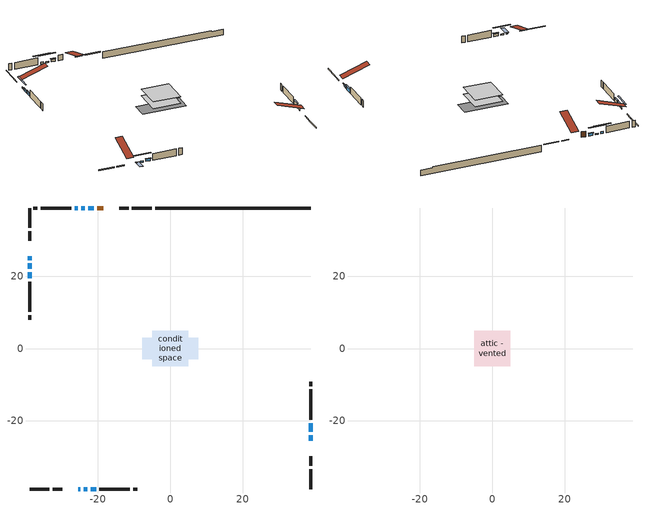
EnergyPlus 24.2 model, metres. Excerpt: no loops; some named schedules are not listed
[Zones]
conditioned space
 floor adiabatic (AdiabaticFloorConstruction): -4.95,-4.95 -4.95,4.95 4.95,4.95 4.95,-4.95 z0.61
 floor foundation (Slab1 construction): -7.81,-2.96 -7.81,2.96 7.81,2.96 7.81,-2.96 z-1.83
 wall outside (RimJoist1 construction): -5.13,38.88 -10.59,38.88 / -38.88,-38.88 -33.42,-38.88 / -38.88,38.88 -38.88,33.42 / 38.88,-38.88 38.88,-33.42 z0.61:0.91
 wall outside (RimJoist2 construction): -11.52,38.88 -14.13,38.88 / -32.49,-38.88 -29.88,-38.88 / -38.88,32.49 -38.88,29.88 / 38.88,-32.49 38.88,-29.88 z0.61:0.91
 wall outside (AdiabaticWallConstruction 1): -18.53,38.88 -20.25,38.88 z0.61:2.64
 wall outside (AdiabaticWallConstruction): -25.48,-38.88 -24.91,-38.88 z0.61:0.82; -23.99,-38.88 -22.97,-38.88 / -38.88,25.48 -38.88,24.46 / -23.63,38.88 -24.65,38.88 z0.61:1.02; 38.88,-25.48 38.88,-23.95 / -22.04,-38.88 -20.52,-38.88 z0.61:1.53; 38.88,-23.02 38.88,-20.64 z0.61:2.08; -21.18,38.88 -22.71,38.88 / -38.88,23.53 -38.88,22.01 z0.61:1.42; -38.88,21.08 -38.88,19.45 z0.61:1.63; -25.58,38.88 -26.5,38.88 z0.61:1.22
 wall outside (Wall1 construction): -27.42,38.88 -35.81,38.88 / -19.59,-38.88 -11.21,-38.88 / -38.88,18.53 -38.88,10.14 / 38.88,-19.71 38.88,-11.32 z0.61:3.05
 wall outside (Wall2 construction): -36.74,38.88 -37.95,38.88 / -10.28,-38.88 -9.06,-38.88 / -38.88,9.21 -38.88,8 / 38.88,-10.39 38.88,-9.18 z0.61:3.05
 wall foundation (FoundationWall1 construction): -4.2,38.88,-1.83 -4.2,38.88,0.61 34.57,38.88,0.61 34.57,38.88,0.19 38.88,38.88,0.19 38.88,38.88,-1.83
 window (WindowConstruction 6): -25.48,-38.88 -24.92,-38.88 z0.61:0.81
 window (WindowConstruction 9): -23.99,-38.88 -22.97,-38.88 z0.61:1.02
 window (WindowConstruction 10): -38.88,25.48 -38.88,24.46 z0.61:1.02
 window (WindowConstruction): 38.88,-25.48 38.88,-23.95 z0.61:1.52
 window (WindowConstruction 1): 38.88,-23.02 38.88,-20.64 z0.61:2.08
 window (WindowConstruction 2): -21.18,38.88 -22.71,38.88 z0.61:1.42
 window (WindowConstruction 3): -22.04,-38.88 -20.52,-38.88 z0.61:1.52
 window (WindowConstruction 4): -38.88,23.53 -38.88,22.01 z0.61:1.42
 window (WindowConstruction 5): -38.88,21.08 -38.88,19.45 z0.61:1.62
 window (WindowConstruction 7): -23.64,38.88 -24.65,38.88 z0.61:1.02
 window (WindowConstruction 8): -25.58,38.88 -26.49,38.88 z0.61:1.22
 door (Door): -18.53,38.88 -20.25,38.88 z0.61:2.64
 ceiling adiabatic (AdiabaticFloorConstruction): 4.95,-4.95 4.95,4.95 -4.95,4.95 -4.95,-4.95 z0.61
attic - vented
 floor to conditioned space (Floor1 construction Reversed): -4.95,-4.95 -4.95,4.95 4.95,4.95 4.95,-4.95 z3.05
 roof outside (Roof1 construction): -17.6,38.88,3.05 -17.6,29.24,6.26 -15.06,29.24,6.26 -15.06,38.88,3.05; -26.41,-38.88,3.05 -26.41,-29.24,6.26 -28.95,-29.24,6.26 -28.95,-38.88,3.05; -38.88,26.41,3.05 -29.24,26.41,6.26 -29.24,28.95,6.26 -38.88,28.95,3.05; 38.88,-26.41,3.05 29.24,-26.41,6.26 29.24,-28.95,6.26 38.88,-28.95,3.05
shading: -24.62,-38.88 -25.78,-38.88 -25.78,-42.54 -24.62,-42.54 z1.11; -20.33,-38.88 -26.63,-38.88 -26.63,-39.29 -20.33,-39.29 z3.65; -38.88,21.82 -38.88,28.12 -39.29,28.12 -39.29,21.82 z3.65; 38.88,-23.75 38.88,-25.68 39.29,-25.68 39.29,-23.75 z1.73; 38.88,-20.44 38.88,-23.22 39.29,-23.22 39.29,-20.44 z2.28; -22.91,38.88 -20.98,38.88 -20.98,39.29 -22.91,39.29 z1.62; -20.32,-38.88 -22.24,-38.88 -22.24,-39.29 -20.32,-39.29 z1.73; -38.88,21.81 -38.88,23.73 -39.29,23.73 -39.29,21.81 z1.62; -38.88,19.25 -38.88,21.28 -39.29,21.28 -39.29,19.25 z1.83; -27.29,38.88 -21,38.88 -21,39.29 -27.29,39.29 z3.65; -29.13,38.88 -22.94,38.88 -22.94,39.29 -29.13,39.29 z3.86
[Building]
Building 1: Terrain=Suburbs
[Site:Location]
Edmonton Intl AP_AB: Latitude {deg}=53.31; Longitude {deg}=-113.58; Time Zone {hr}=-7; Elevation {m}=723; Keep Site Location Information=Yes
[Site:GroundTemperature:Shallow]
-1.56185, -3.61833, -3.78302, -2.80711, 1.11059, 5.01004, 8.39065, 10.5322, 10.7141, 8.97234, 5.67794, 1.89811
[Site:WaterMainsTemperature]
Calculation Method=Schedule; Temperature Schedule=mains temperature schedule
[Material] Roughness=Rough; Thermal Absorptance=0.9
Name | Thickness {m} | Conductivity {W/m-K} | Density {kg/m3} | Specific Heat {J/kg-K} | Solar Absorptance | Visible Absorptance
asphalt or fiberglass shingles | 0.00635 | 0.162714 | 1121.4 | 1465.45 | 0.4 | 0.4
ceiling stud and cavity | 0.1397 | 0.198342 | 65.682 | 1177.47 | 0.7 | 0.7
concrete 4.0 in. | 0.1016 | 1.803125 | 2242.8 | 837.4 | 0.7 | 0.7
concrete 8.0 in. | 0.2032 | 1.803125 | 2242.8 | 837.4 | 0.7 | 0.7
door material | 0.04445 | 0.053851 | 512.64 | 1214.23 | 0.7 | 0.7
exterior vertical ins | 0.0314377 | 0.029427 | 32.04 | 1214.23 | 0.7 | 0.7
floor covering | 0.0127 | 0.0433444 | 54.468 | 1339.84 | 0.6 | 0.6
floor rigid ins; wall rigid ins | 0.512978 | 0.029427 | 32.04 | 1214.23 | 0.7 | 0.7
floor stud and cavity | 0.1397 | 1.75129 | 37.0049 | 1207.88 | 0.7 | 0.7
furniture material conditioned space 1 | 0.1524 | 0.115458 | 640.8 | 1214.23 | 0.6 | 0.6
gypsum board | 0.0127 | 0.160291 | 801 | 837.4 | 0.6 | 0.6
gypsum board 1 | 0.0127 | 0.160291 | 801 | 837.4 | 0.7 | 0.7
osb sheathing 0.5 in. | 0.0127 | 0.115458 | 512.64 | 1214.23 | 0.7 | 0.7
osb sheathing 0.75 in. | 0.01905 | 0.115458 | 512.64 | 1214.23 | 0.7 | 0.7
osb sheathing 2.0 in. | 0.0508 | 0.115458 | 512.64 | 1214.23 | 0.7 | 0.7
rim joist rigid ins | 0.051816 | 0.029427 | 32.04 | 1214.23 | 0.7 | 0.7
rim joist stud and cavity | 0.0508 | 0.0314757 | 125.044 | 1163.47 | 0.6 | 0.6
rim joist stud and cavity 1 | 0.0508 | 0.538449 | 125.044 | 1163.47 | 0.6 | 0.6
wall stud and cavity | 0.1397 | 0.100302 | 139.0536 | 1170.24 | 0.7 | 0.7
wall stud and cavity 1 | 0.1397 | 0.0957038 | 139.0536 | 1170.24 | 0.7 | 0.7
wall stud and cavity 2 | 0.0889 | 0.380278 | 52.3479 | 1209.89 | 0.7 | 0.7
wall stud and cavity 3 | 0.0889 | 0.391764 | 83.0341 | 1211.67 | 0.7 | 0.7
wood siding | 0.0254 | 0.102417 | 544.68 | 1172.36 | 0.4 | 0.4
wood siding 1; wood siding 2; wood siding 3 | 0.0254 | 0.102417 | 544.68 | 1172.36 | 0.7 | 0.7
[WindowMaterial:SimpleGlazingSystem]
Name | U-Factor {W/m2-K} | Solar Heat Gain Coefficient
WindowMaterial | 4.14891 | 0.55
WindowMaterial 1 | 3.29721 | 0.7
WindowMaterial 2 | 4.28803 | 0.54
WindowMaterial 3 | 4.02059 | 0.55
WindowMaterial 4 | 3.276206 | 0.41
WindowMaterial 5 | 5.75692 | 0.61
WindowMaterial 6 | 3.267689 | 0.46
[Construction]
AdiabaticFloorConstruction: floor stud and cavity, floor rigid ins, osb sheathing 0.75 in., floor covering
AdiabaticWallConstruction: wood siding 2, wall rigid ins, wall stud and cavity 2, gypsum board
AdiabaticWallConstruction 1: wood siding 3, wall rigid ins, wall stud and cavity 2, gypsum board
Door: door material
Floor1 construction Reversed: gypsum board, ceiling stud and cavity
FoundationWall1 construction: concrete 8.0 in., gypsum board 1
furniture construction conditioned space 1: furniture material conditioned space 1
PartitionWallConstruction: gypsum board, wall stud and cavity 3, gypsum board
RimJoist1 construction: wood siding 1, osb sheathing 2.0 in., rim joist stud and cavity
RimJoist2 construction: wood siding 1, rim joist rigid ins, osb sheathing 2.0 in., rim joist stud and cavity 1
Roof1 construction: asphalt or fiberglass shingles
Slab1 construction: concrete 4.0 in.
Wall1 construction: wood siding, osb sheathing 0.5 in., wall stud and cavity, gypsum board
Wall2 construction: wood siding, osb sheathing 0.5 in., wall stud and cavity 1, gypsum board
WindowConstruction; WindowConstruction 3: WindowMaterial
WindowConstruction 1: WindowMaterial 1
WindowConstruction 10; WindowConstruction 7; WindowConstruction 9: WindowMaterial 5
WindowConstruction 2; WindowConstruction 4: WindowMaterial 2
WindowConstruction 5: WindowMaterial 3
WindowConstruction 6: WindowMaterial 4
WindowConstruction 8: WindowMaterial 6
[Zone] Multiplier=1; Part of Total Floor Area=Yes
Name | Volume {m3}
attic - vented | 51.1549
conditioned space | 485.9
[Space]
Name | Zone | Volume {m3}
attic - vented 1 | attic - vented | 51.1549
conditioned space 1 | conditioned space | 485.9
[ZoneInfiltration:EffectiveLeakageArea]
infil attic - vented 1: Zone or Space=attic - vented 1; Schedule=Always On Discrete; Effective Air Leakage Area {cm2}=3409.74; Stack Coefficient=0.000223533; Wind Coefficient=1.01016e-05
[ZoneMixing]
whole house fan mix: Zone or Space=attic - vented; Schedule=Always On Continuous; Design Flow Rate Calculation Method=Flow/Zone; Design Flow Rate {m3/s}=0; Source Zone or Space=conditioned space
[SurfaceProperty:ExposedFoundationPerimeter]
Slab1: Exposed Perimeter Calculation Method=TotalExposedPerimeter; Total Exposed Perimeter {m}=43.08
[InternalMass] Zone or ZoneList=conditioned space; Space or SpaceList=conditioned space 1
Name | Construction | Surface Area {m2}
furniture mass conditioned space 1 | furniture construction conditioned space 1 | 76.1999
partition wall mass | PartitionWallConstruction | 190.5
[Lights]
interior lighting: Zone or ZoneList or Space or SpaceList=conditioned space 1; Schedule=interior lighting schedule; Design Level Calculation Method=LightingLevel; Lighting Level {W}=343.2; Return Air Fraction=0; Fraction Radiant=0.6; Fraction Visible=0.2; Fraction Replaceable=1
[People]
occupants: Zone or ZoneList or Space or SpaceList=conditioned space 1; Number of People Schedule=occupants schedule; Number of People Calculation Method=People; Number of People=3; Fraction Radiant=0.314171; Sensible Heat Fraction=0.56303; Activity Level Schedule=occupants activity schedule; Carbon Dioxide Generation Rate {m3/s-W}=0; Enable ASHRAE 55 Comfort Warnings=No; Mean Radiant Temperature Calculation Type=EnclosureAveraged
[ElectricEquipment] Zone or ZoneList or Space or SpaceList=conditioned space 1; Design Level Calculation Method=EquipmentLevel
Name | Schedule | Design Level {W} | Fraction Latent | Fraction Radiant | Fraction Lost
clothes dryer | clothes dryer schedule | 140.772 | 0.015 | 0.081 | 0.85
clothes washer | clothes washer schedule | 32.1985 | 0.03 | 0.162 | 0.7
cooking range | cooking range schedule | 215.147 | 0.08 | 0.432 | 0.2
dishwasher | dishwasher schedule | 66.8632 | 0.3 | 0.18 | 0.4
fridge | fridge schedule | 72.9452 | 0 | 0.6 | 0
mech vent bath fan 0 | mech vent bath fan 0 schedule | 50.2 | 0 | 0 | 1
mech vent bath fan 1 | mech vent bath fan 1 schedule | 50.2 | 0 | 0 | 1
mech vent house fan | mech vent house fan schedule | 0 | 0 | 0 | 1
mech vent house fan cfis | mech vent house fan cfis schedule | 0 | 0 | 0 | 0
mech vent range fan 0 | mech vent range fan 0 schedule | 57 | 0 | 0 | 1
misc plug loads | misc plug loads schedule | 494.7 | 0.045 | 0.513 | 0.1
whole house fan | Always On Discrete | 0 | 0 | 0 | 1
[OtherEquipment] Zone or ZoneList or Space or SpaceList=conditioned space 1; Design Level Calculation Method=EquipmentLevel
Name | Fuel Type | Schedule | Design Level {W} | Fraction Latent | Fraction Radiant | Fraction Lost
clothes dryer 1 | Electricity | clothes dryer schedule | 0 | 0.015 | 0.081 | 0.85
cooking range 1 | Electricity | cooking range schedule | 0 | 0.08 | 0.432 | 0.2
general water use latent | None | general water use schedule | 62.594 | 1 | 0 | 0
general water use sensible | None | general water use schedule | -61.6891 | 0 | 0.6 | 0
mech vent house fan latent load | None | Always On Discrete | 0 | 1 | 0 | 0
mech vent house fan sensible load | None | Always On Discrete | 0 | 0 | 0 | 0
water heater energy adjustment1 | NaturalGas | Always On Discrete | 0.01 | 0 | 0 | 1
[ZoneInfiltration:DesignFlowRate] Zone or ZoneList or Space or SpaceList=conditioned space 1; Schedule=Always On Discrete; Design Flow Rate Calculation Method=Flow/Zone; Design Flow Rate {m3/s}=0
infil flow; natural vent flow; whole house fan flow
[AvailabilityManager:Scheduled]
furnace airloop Availability Manager: Schedule=Always On Discrete
[Foundation:Kiva]
Foundation Kiva 1: Initial Indoor Air Temperature {C}=18; Wall Height Above Grade {m}=0.609996; Wall Depth Below Slab {m}=0.2032; Custom Block Material Name 1=exterior vertical ins; Custom Block Depth 1 {m}=2.43998; Custom Block X Position 1 {m}=0.2159; Custom Block Z Position 1 {m}=0
[Foundation:Kiva:Settings]
Soil Conductivity {W/m-K}=0.849921; Soil Density {kg/m3}=1842.3; Soil Specific Heat {J/kg-K}=418.7; Ground Solar Absorptivity=0.9; Ground Thermal Absorptivity=0.9; Ground Surface Roughness {m}=0.03; Far-Field Width {m}=40; Deep-Ground Boundary Condition=ZeroFlux; Deep-Ground Depth {m}=40; Minimum Cell Dimension {m}=0.2; Maximum Cell Growth Coefficient=3; Simulation Timestep=Timestep
[Exterior:Lights]
exterior lighting: Schedule=exterior lighting schedule; Design Level {W}=75.6
[EnergyManagementSystem:GlobalVariable]
furnace_airloop_Fan_RTF
infil_program_Qfan
infil_program_Qinf
natural_vent_program_Qnv
natural_vent_program_Qwhf
[EnergyManagementSystem:Sensor]
Name | Output:Variable or Output:Meter Index Key | Output:Variable or Output:Meter
airflow_gain | infil flow | Infiltration Sensible Heat Gain Energy
airflow_gain_1 | natural vent flow | Infiltration Sensible Heat Gain Energy
airflow_gain_2 | whole house fan flow | Infiltration Sensible Heat Gain Energy
airflow_loss | infil flow | Infiltration Sensible Heat Loss Energy
airflow_loss_1 | natural vent flow | Infiltration Sensible Heat Loss Energy
airflow_loss_2 | whole house fan flow | Infiltration Sensible Heat Loss Energy
clg_load_cond |  | Cooling:EnergyTransfer:Zone:CONDITIONED SPACE
clg_sp_s; clg_sp_s_1 | cooling setpoint | Schedule Value
clothes_dryer_exhaust_0_sch_s | clothes dryer exhaust 0 schedule | Schedule Value
cool_season | cooling season schedule | Schedule Value
htg_load_cond |  | Heating:EnergyTransfer:Zone:CONDITIONED SPACE
htg_sp_s; htg_sp_s_1 | heating setpoint | Schedule Value
ig_ee_conv | clothes dryer | Electric Equipment Convective Heating Energy
ig_ee_conv_2 | cooking range | Electric Equipment Convective Heating Energy
ig_ee_conv_4 | fridge | Electric Equipment Convective Heating Energy
ig_ee_conv_5 | misc plug loads | Electric Equipment Convective Heating Energy
ig_ee_conv_6 | whole house fan | Electric Equipment Convective Heating Energy
ig_ee_rad | clothes dryer | Electric Equipment Radiant Heating Energy
ig_ee_rad_2 | cooking range | Electric Equipment Radiant Heating Energy
ig_ee_rad_4 | fridge | Electric Equipment Radiant Heating Energy
ig_ee_rad_5 | misc plug loads | Electric Equipment Radiant Heating Energy
ig_ee_rad_6 | whole house fan | Electric Equipment Radiant Heating Energy
ig_lgt_conv | interior lighting | Lights Convective Heating Energy
ig_lgt_rad | interior lighting | Lights Radiant Heating Energy
ig_lgt_vis | interior lighting | Lights Visible Radiation Heating Energy
ig_oe_conv | clothes dryer 1 | Other Equipment Convective Heating Energy
ig_oe_conv_1 | cooking range 1 | Other Equipment Convective Heating Energy
ig_oe_conv_2 | general water use latent | Other Equipment Convective Heating Energy
ig_oe_conv_3 | general water use sensible | Other Equipment Convective Heating Energy
ig_oe_conv_4 | water heater energy adjustment1 | Other Equipment Convective Heating Energy
ig_oe_rad | clothes dryer 1 | Other Equipment Radiant Heating Energy
ig_oe_rad_1 | cooking range 1 | Other Equipment Radiant Heating Energy
ig_oe_rad_2 | general water use latent | Other Equipment Radiant Heating Energy
ig_oe_rad_3 | general water use sensible | Other Equipment Radiant Heating Energy
ig_oe_rad_4 | water heater energy adjustment1 | Other Equipment Radiant Heating Energy
ig_ppl_conv | occupants | People Convective Heating Energy
ig_ppl_rad | occupants | People Radiant Heating Energy
im_conv | furniture mass conditioned space 1 | Surface Inside Face Convection Heat Gain Energy
im_conv_1 | partition wall mass | Surface Inside Face Convection Heat Gain Energy
im_ig | furniture mass conditioned space 1 | Surface Inside Face Internal Gains Radiation Heat Gain Energy
im_ig_1 | partition wall mass | Surface Inside Face Internal Gains Radiation Heat Gain Energy
im_lgt | furniture mass conditioned space 1 | Surface Inside Face Lights Radiation Heat Gain Energy
im_lgt_1 | partition wall mass | Surface Inside Face Lights Radiation Heat Gain Energy
im_sol | furniture mass conditioned space 1 | Surface Inside Face Solar Radiation Heat Gain Energy
im_sol_1 | partition wall mass | Surface Inside Face Solar Radiation Heat Gain Energy
im_surf | furniture mass conditioned space 1 | Surface Inside Face Net Surface Thermal Radiation Heat Gain Energy
im_surf_1 | partition wall mass | Surface Inside Face Net Surface Thermal Radiation Heat Gain Energy
mech_vent_bath_fan_0_sch_s | mech vent bath fan 0 schedule | Schedule Value
mech_vent_bath_fan_1_sch_s | mech vent bath fan 1 schedule | Schedule Value
mech_vent_range_fan_0_sch_s | mech vent range fan 0 schedule | Schedule Value
mv_conv | mech vent bath fan 0 | Electric Equipment Convective Heating Energy
mv_conv_1 | mech vent bath fan 1 | Electric Equipment Convective Heating Energy
mv_conv_2 | mech vent house fan | Electric Equipment Convective Heating Energy
mv_conv_3 | mech vent house fan cfis | Electric Equipment Convective Heating Energy
mv_conv_4 | mech vent range fan 0 | Electric Equipment Convective Heating Energy
mv_conv_5 | mech vent house fan latent load | Other Equipment Convective Heating Energy
mv_conv_6 | mech vent house fan sensible load | Other Equipment Convective Heating Energy
mv_rad | mech vent bath fan 0 | Electric Equipment Radiant Heating Energy
mv_rad_1 | mech vent bath fan 1 | Electric Equipment Radiant Heating Energy
mv_rad_2 | mech vent house fan | Electric Equipment Radiant Heating Energy
mv_rad_3 | mech vent house fan cfis | Electric Equipment Radiant Heating Energy
mv_rad_4 | mech vent range fan 0 | Electric Equipment Radiant Heating Energy
mv_rad_5 | mech vent house fan latent load | Other Equipment Radiant Heating Energy
mv_rad_6 | mech vent house fan sensible load | Other Equipment Radiant Heating Energy
natural_vent_s | natural vent schedule | Schedule Value
out_pb_s |  | Site Outdoor Air Barometric Pressure
out_wt_s |  | Site Outdoor Air Humidity Ratio
site_vw_s |  | Site Wind Speed
ss_back_out | Window1 | Surface Window Shortwave from Zone Back Out Window Heat Transfer Rate
ss_back_out_1 | Window10 | Surface Window Shortwave from Zone Back Out Window Heat Transfer Rate
ss_back_out_10 | Window9 | Surface Window Shortwave from Zone Back Out Window Heat Transfer Rate
ss_back_out_2 | Window11 | Surface Window Shortwave from Zone Back Out Window Heat Transfer Rate
ss_back_out_3 | Window2 | Surface Window Shortwave from Zone Back Out Window Heat Transfer Rate
ss_back_out_4 | Window3 | Surface Window Shortwave from Zone Back Out Window Heat Transfer Rate
ss_back_out_5 | Window4 | Surface Window Shortwave from Zone Back Out Window Heat Transfer Rate
ss_back_out_6 | Window5 | Surface Window Shortwave from Zone Back Out Window Heat Transfer Rate
ss_back_out_7 | Window6 | Surface Window Shortwave from Zone Back Out Window Heat Transfer Rate
ss_back_out_8 | Window7 | Surface Window Shortwave from Zone Back Out Window Heat Transfer Rate
ss_back_out_9 | Window8 | Surface Window Shortwave from Zone Back Out Window Heat Transfer Rate
ss_conv | Door1 | Surface Inside Face Convection Heat Gain Energy
ss_conv_1 | Window1 | Surface Inside Face Convection Heat Gain Energy
ss_conv_10 | Window8 | Surface Inside Face Convection Heat Gain Energy
ss_conv_11 | Window9 | Surface Inside Face Convection Heat Gain Energy
ss_conv_2 | Window10 | Surface Inside Face Convection Heat Gain Energy
ss_conv_3 | Window11 | Surface Inside Face Convection Heat Gain Energy
ss_conv_4 | Window2 | Surface Inside Face Convection Heat Gain Energy
ss_conv_5 | Window3 | Surface Inside Face Convection Heat Gain Energy
ss_conv_6 | Window4 | Surface Inside Face Convection Heat Gain Energy
ss_conv_7 | Window5 | Surface Inside Face Convection Heat Gain Energy
ss_conv_8 | Window6 | Surface Inside Face Convection Heat Gain Energy
ss_conv_9 | Window7 | Surface Inside Face Convection Heat Gain Energy
ss_ig | Door1 | Surface Inside Face Internal Gains Radiation Heat Gain Energy
ss_ig_1 | Window1 | Surface Inside Face Internal Gains Radiation Heat Gain Energy
ss_ig_10 | Window8 | Surface Inside Face Internal Gains Radiation Heat Gain Energy
ss_ig_11 | Window9 | Surface Inside Face Internal Gains Radiation Heat Gain Energy
ss_ig_2 | Window10 | Surface Inside Face Internal Gains Radiation Heat Gain Energy
ss_ig_3 | Window11 | Surface Inside Face Internal Gains Radiation Heat Gain Energy
ss_ig_4 | Window2 | Surface Inside Face Internal Gains Radiation Heat Gain Energy
ss_ig_5 | Window3 | Surface Inside Face Internal Gains Radiation Heat Gain Energy
ss_ig_6 | Window4 | Surface Inside Face Internal Gains Radiation Heat Gain Energy
ss_ig_7 | Window5 | Surface Inside Face Internal Gains Radiation Heat Gain Energy
ss_ig_8 | Window6 | Surface Inside Face Internal Gains Radiation Heat Gain Energy
ss_ig_9 | Window7 | Surface Inside Face Internal Gains Radiation Heat Gain Energy
ss_lgt | Door1 | Surface Inside Face Lights Radiation Heat Gain Energy
ss_sol | Door1 | Surface Inside Face Solar Radiation Heat Gain Energy
ss_surf | Door1 | Surface Inside Face Net Surface Thermal Radiation Heat Gain Energy
ss_surf_1 | Window1 | Surface Inside Face Net Surface Thermal Radiation Heat Gain Energy
ss_surf_10 | Window8 | Surface Inside Face Net Surface Thermal Radiation Heat Gain Energy
ss_surf_11 | Window9 | Surface Inside Face Net Surface Thermal Radiation Heat Gain Energy
ss_surf_2 | Window10 | Surface Inside Face Net Surface Thermal Radiation Heat Gain Energy
ss_surf_3 | Window11 | Surface Inside Face Net Surface Thermal Radiation Heat Gain Energy
ss_surf_4 | Window2 | Surface Inside Face Net Surface Thermal Radiation Heat Gain Energy
ss_surf_5 | Window3 | Surface Inside Face Net Surface Thermal Radiation Heat Gain Energy
ss_surf_6 | Window4 | Surface Inside Face Net Surface Thermal Radiation Heat Gain Energy
ss_surf_7 | Window5 | Surface Inside Face Net Surface Thermal Radiation Heat Gain Energy
ss_surf_8 | Window6 | Surface Inside Face Net Surface Thermal Radiation Heat Gain Energy
ss_surf_9 | Window7 | Surface Inside Face Net Surface Thermal Radiation Heat Gain Energy
ss_trans_in | Window1 | Surface Window Transmitted Solar Radiation Rate
ss_trans_in_1 | Window10 | Surface Window Transmitted Solar Radiation Rate
ss_trans_in_10 | Window9 | Surface Window Transmitted Solar Radiation Rate
ss_trans_in_2 | Window11 | Surface Window Transmitted Solar Radiation Rate
ss_trans_in_3 | Window2 | Surface Window Transmitted Solar Radiation Rate
ss_trans_in_4 | Window3 | Surface Window Transmitted Solar Radiation Rate
ss_trans_in_5 | Window4 | Surface Window Transmitted Solar Radiation Rate
ss_trans_in_6 | Window5 | Surface Window Transmitted Solar Radiation Rate
ss_trans_in_7 | Window6 | Surface Window Transmitted Solar Radiation Rate
ss_trans_in_8 | Window7 | Surface Window Transmitted Solar Radiation Rate
ss_trans_in_9 | Window8 | Surface Window Transmitted Solar Radiation Rate
ss_trans_out | Window1 | Surface Inside Face Initial Transmitted Diffuse Transmitted Out Window Solar Radiation Rate
ss_trans_out_1 | Window10 | Surface Inside Face Initial Transmitted Diffuse Transmitted Out Window Solar Radiation Rate
ss_trans_out_10 | Window9 | Surface Inside Face Initial Transmitted Diffuse Transmitted Out Window Solar Radiation Rate
ss_trans_out_2 | Window11 | Surface Inside Face Initial Transmitted Diffuse Transmitted Out Window Solar Radiation Rate
ss_trans_out_3 | Window2 | Surface Inside Face Initial Transmitted Diffuse Transmitted Out Window Solar Radiation Rate
ss_trans_out_4 | Window3 | Surface Inside Face Initial Transmitted Diffuse Transmitted Out Window Solar Radiation Rate
ss_trans_out_5 | Window4 | Surface Inside Face Initial Transmitted Diffuse Transmitted Out Window Solar Radiation Rate
ss_trans_out_6 | Window5 | Surface Inside Face Initial Transmitted Diffuse Transmitted Out Window Solar Radiation Rate
ss_trans_out_7 | Window6 | Surface Inside Face Initial Transmitted Diffuse Transmitted Out Window Solar Radiation Rate
ss_trans_out_8 | Window7 | Surface Inside Face Initial Transmitted Diffuse Transmitted Out Window Solar Radiation Rate
ss_trans_out_9 | Window8 | Surface Inside Face Initial Transmitted Diffuse Transmitted Out Window Solar Radiation Rate
s_conv | Floor1 | Surface Inside Face Convection Heat Gain Energy
s_conv_1 | FoundationWall1 | Surface Inside Face Convection Heat Gain Energy
s_conv_10 | RimJoist2:270 | Surface Inside Face Convection Heat Gain Energy
s_conv_11 | RimJoist2:90 | Surface Inside Face Convection Heat Gain Energy
s_conv_12 | Slab1 | Surface Inside Face Convection Heat Gain Energy
s_conv_13 | Wall1:0 | Surface Inside Face Convection Heat Gain Energy
s_conv_14 | Wall1:180 | Surface Inside Face Convection Heat Gain Energy
s_conv_15 | Wall1:270 | Surface Inside Face Convection Heat Gain Energy
s_conv_16 | Wall1:90 | Surface Inside Face Convection Heat Gain Energy
s_conv_17 | Wall2:0 | Surface Inside Face Convection Heat Gain Energy
s_conv_18 | Wall2:180 | Surface Inside Face Convection Heat Gain Energy
s_conv_19 | Wall2:270 | Surface Inside Face Convection Heat Gain Energy
s_conv_2 | inferred conditioned ceiling | Surface Inside Face Convection Heat Gain Energy
s_conv_20 | Wall2:90 | Surface Inside Face Convection Heat Gain Energy
s_conv_3 | inferred conditioned floor | Surface Inside Face Convection Heat Gain Energy
s_conv_4 | RimJoist1:0 | Surface Inside Face Convection Heat Gain Energy
s_conv_5 | RimJoist1:180 | Surface Inside Face Convection Heat Gain Energy
s_conv_6 | RimJoist1:270 | Surface Inside Face Convection Heat Gain Energy
s_conv_7 | RimJoist1:90 | Surface Inside Face Convection Heat Gain Energy
s_conv_8 | RimJoist2:0 | Surface Inside Face Convection Heat Gain Energy
s_conv_9 | RimJoist2:180 | Surface Inside Face Convection Heat Gain Energy
